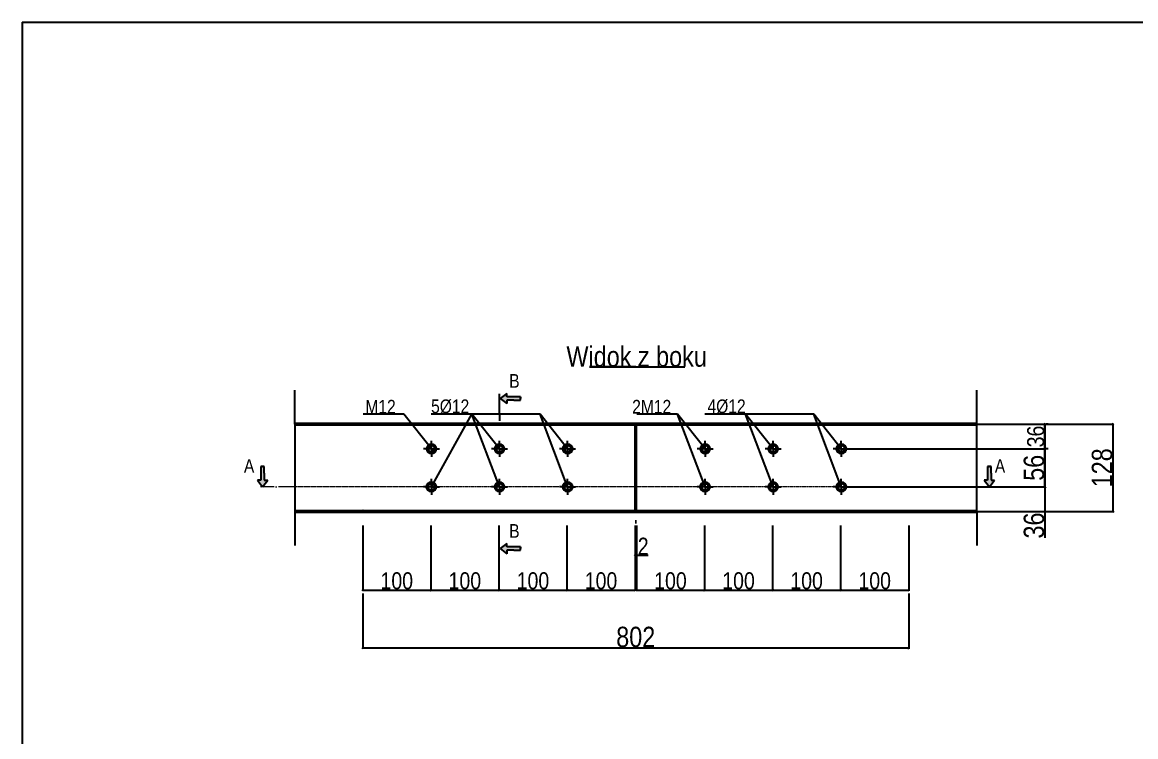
# Model space of a CAD drawing. Header units: millimetres. Extents: x 2253 to 9441, y 1251 to 3355.
# Drawn here: x 2253 to 3888, y 2305 to 3355 of the extents above; entities that cross this region are included whole.
import ezdxf
from ezdxf.enums import TextEntityAlignment as Align

# ---------------------------------------------------------------- set-up
doc = ezdxf.new("R2010")
doc.units = ezdxf.units.MM
doc.linetypes.add('ACAD_ISO02W100', pattern=[15, 12, -3])
doc.linetypes.add('ACAD_ISO04W100', pattern=[30, 24, -3, 0, -3])
doc.layers.get('0').update_dxf_attribs({"lineweight": 50})
for name, color, linetype, lineweight in [('Przekrój A-A', 7, 'Continuous', 50), ('przerywana', 7, 'ACAD_ISO02W100', 25), ('przerywana do przekroju', 7, 'ACAD_ISO04W100', 18), ('widok z boku', 7, 'Continuous', 50), ('wymiary', 7, 'Continuous', 25)]:
    doc.layers.add(name, color=color, linetype=linetype, lineweight=lineweight)
doc.styles.add('Wymiary', font='ARIALN.TTF', dxfattribs={"height": 25})
doc.dimstyles.new('Wymiary', dxfattribs={"dimtxt": 30, "dimasz": 2.5, "dimexe": 1.25, "dimexo": 5, "dimgap": 0.6325, "dimtad": 1, "dimtxsty": 'Wymiary', "dimblk": 'OBLIQUE', "dimcen": 0, "dimclrt": 256, "dimadec": 0, "dimazin": 0, "dimtfac": 1, "dimtmove": 0, "dimatfit": 3, "dimldrblk": 'OBLIQUE', "dimfxl": 1, "dimarcsym": 0})

# ---------------------------------------------------------------- blocks, each defined once
blk = doc.blocks.new('_Oblique')
at = {"color": 0, "linetype": 'ByBlock', "lineweight": -2}
blk.add_line((-0.5, -0.5), (0.5, 0.5), dxfattribs=at)
blk = doc.blocks.new('*D18')
at = {"layer": 'Defpoints', "color": 0, "transparency": 16777216}
for p in [(2752.9, 2620.7), (2852.9, 2620.7), (2852.9, 2520.7)]:
    blk.add_point(p, dxfattribs=at)
at = {"layer": 'wymiary', "color": 0, "lineweight": -2, "transparency": 16777216}
for p, q in [((2752.9, 2615.7), (2752.9, 2519.4)), ((2852.9, 2615.7), (2852.9, 2519.4))]:
    blk.add_line(p, q, dxfattribs=at)
at = {"layer": 'wymiary', "color": 0, "linetype": 'Continuous', "lineweight": -2, "transparency": 16777216}
blk.add_line((2752.9, 2520.7), (2852.9, 2520.7), dxfattribs=at)
at = {"layer": 'wymiary', "color": 0, "lineweight": -2, "transparency": 16777216, "xscale": 2.5, "yscale": 2.5, "zscale": 2.5, "rotation": 180}
blk.add_blockref('_Oblique', (2752.9, 2520.7), dxfattribs=at)
at = {"layer": 'wymiary', "color": 0, "lineweight": -2, "transparency": 16777216, "xscale": 2.5, "yscale": 2.5, "zscale": 2.5}
blk.add_blockref('_Oblique', (2852.9, 2520.7), dxfattribs=at)
at = {"layer": 'wymiary', "transparency": 16777216, "insert": (2802.9, 2534.1), "char_height": 25, "attachment_point": 5, "style": 'Wymiary'}
blk.add_mtext('100', dxfattribs=at)
blk = doc.blocks.new('*D19')
at = {"layer": 'Defpoints', "color": 0, "transparency": 16777216}
for p in [(2852.9, 2620.7), (2952.9, 2620.7), (2952.9, 2520.7)]:
    blk.add_point(p, dxfattribs=at)
at = {"layer": 'wymiary', "color": 0, "lineweight": -2, "transparency": 16777216}
for p, q in [((2852.9, 2615.7), (2852.9, 2519.4)), ((2952.9, 2615.7), (2952.9, 2519.4))]:
    blk.add_line(p, q, dxfattribs=at)
at = {"layer": 'wymiary', "color": 0, "linetype": 'Continuous', "lineweight": -2, "transparency": 16777216}
blk.add_line((2852.9, 2520.7), (2952.9, 2520.7), dxfattribs=at)
at = {"layer": 'wymiary', "color": 0, "lineweight": -2, "transparency": 16777216, "xscale": 2.5, "yscale": 2.5, "zscale": 2.5, "rotation": 180}
blk.add_blockref('_Oblique', (2852.9, 2520.7), dxfattribs=at)
at = {"layer": 'wymiary', "color": 0, "lineweight": -2, "transparency": 16777216, "xscale": 2.5, "yscale": 2.5, "zscale": 2.5}
blk.add_blockref('_Oblique', (2952.9, 2520.7), dxfattribs=at)
at = {"layer": 'wymiary', "transparency": 16777216, "insert": (2902.9, 2534.1), "char_height": 25, "attachment_point": 5, "style": 'Wymiary'}
blk.add_mtext('100', dxfattribs=at)
blk = doc.blocks.new('*D20')
at = {"layer": 'Defpoints', "color": 0, "transparency": 16777216}
for p in [(2952.9, 2620.7), (3052.9, 2620.7), (3052.9, 2520.7)]:
    blk.add_point(p, dxfattribs=at)
at = {"layer": 'wymiary', "color": 0, "lineweight": -2, "transparency": 16777216}
for p, q in [((2952.9, 2615.7), (2952.9, 2519.4)), ((3052.9, 2615.7), (3052.9, 2519.4))]:
    blk.add_line(p, q, dxfattribs=at)
at = {"layer": 'wymiary', "color": 0, "linetype": 'Continuous', "lineweight": -2, "transparency": 16777216}
blk.add_line((2952.9, 2520.7), (3052.9, 2520.7), dxfattribs=at)
at = {"layer": 'wymiary', "color": 0, "lineweight": -2, "transparency": 16777216, "xscale": 2.5, "yscale": 2.5, "zscale": 2.5, "rotation": 180}
blk.add_blockref('_Oblique', (2952.9, 2520.7), dxfattribs=at)
at = {"layer": 'wymiary', "color": 0, "lineweight": -2, "transparency": 16777216, "xscale": 2.5, "yscale": 2.5, "zscale": 2.5}
blk.add_blockref('_Oblique', (3052.9, 2520.7), dxfattribs=at)
at = {"layer": 'wymiary', "transparency": 16777216, "insert": (3002.9, 2534.1), "char_height": 25, "attachment_point": 5, "style": 'Wymiary'}
blk.add_mtext('100', dxfattribs=at)
blk = doc.blocks.new('*D15')
at = {"layer": 'Defpoints', "color": 0, "transparency": 16777216}
for p in [(3052.9, 2620.7), (3152.9, 2620.7), (3152.9, 2520.7)]:
    blk.add_point(p, dxfattribs=at)
at = {"layer": 'wymiary', "color": 0, "lineweight": -2, "transparency": 16777216}
for p, q in [((3052.9, 2615.7), (3052.9, 2519.4)), ((3152.9, 2615.7), (3152.9, 2519.4))]:
    blk.add_line(p, q, dxfattribs=at)
at = {"layer": 'wymiary', "color": 0, "linetype": 'Continuous', "lineweight": -2, "transparency": 16777216}
blk.add_line((3052.9, 2520.7), (3152.9, 2520.7), dxfattribs=at)
at = {"layer": 'wymiary', "color": 0, "lineweight": -2, "transparency": 16777216, "xscale": 2.5, "yscale": 2.5, "zscale": 2.5, "rotation": 180}
blk.add_blockref('_Oblique', (3052.9, 2520.7), dxfattribs=at)
at = {"layer": 'wymiary', "color": 0, "lineweight": -2, "transparency": 16777216, "xscale": 2.5, "yscale": 2.5, "zscale": 2.5}
blk.add_blockref('_Oblique', (3152.9, 2520.7), dxfattribs=at)
at = {"layer": 'wymiary', "transparency": 16777216, "insert": (3102.9, 2534.1), "char_height": 25, "attachment_point": 5, "style": 'Wymiary'}
blk.add_mtext('100', dxfattribs=at)
blk = doc.blocks.new('*D16')
at = {"layer": 'Defpoints', "color": 0, "transparency": 16777216}
for p in [(3154.9, 2620.7), (3254.9, 2620.7), (3254.9, 2520.7)]:
    blk.add_point(p, dxfattribs=at)
at = {"layer": 'wymiary', "color": 0, "lineweight": -2, "transparency": 16777216}
for p, q in [((3154.9, 2615.7), (3154.9, 2519.4)), ((3254.9, 2615.7), (3254.9, 2519.4))]:
    blk.add_line(p, q, dxfattribs=at)
at = {"layer": 'wymiary', "color": 0, "linetype": 'Continuous', "lineweight": -2, "transparency": 16777216}
blk.add_line((3154.9, 2520.7), (3254.9, 2520.7), dxfattribs=at)
at = {"layer": 'wymiary', "color": 0, "lineweight": -2, "transparency": 16777216, "xscale": 2.5, "yscale": 2.5, "zscale": 2.5, "rotation": 180}
blk.add_blockref('_Oblique', (3154.9, 2520.7), dxfattribs=at)
at = {"layer": 'wymiary', "color": 0, "lineweight": -2, "transparency": 16777216, "xscale": 2.5, "yscale": 2.5, "zscale": 2.5}
blk.add_blockref('_Oblique', (3254.9, 2520.7), dxfattribs=at)
at = {"layer": 'wymiary', "transparency": 16777216, "insert": (3204.9, 2534.1), "char_height": 25, "attachment_point": 5, "style": 'Wymiary'}
blk.add_mtext('100', dxfattribs=at)
blk = doc.blocks.new('*D11')
at = {"layer": 'Defpoints', "color": 0, "transparency": 16777216}
for p in [(3152.9, 2620.7), (3154.9, 2620.7), (3154.9, 2572)]:
    blk.add_point(p, dxfattribs=at)
at = {"layer": 'wymiary', "color": 0, "lineweight": -2, "transparency": 16777216}
for p, q in [((3152.9, 2615.7), (3152.9, 2570.7)), ((3154.9, 2615.7), (3154.9, 2570.7))]:
    blk.add_line(p, q, dxfattribs=at)
at = {"layer": 'wymiary', "color": 0, "linetype": 'Continuous', "lineweight": -2, "transparency": 16777216}
for p, q in [((3152.9, 2572), (3154.9, 2572)), ((3154.9, 2572), (3172.3, 2572))]:
    blk.add_line(p, q, dxfattribs=at)
at = {"layer": 'wymiary', "color": 0, "lineweight": -2, "transparency": 16777216, "xscale": 2.5, "yscale": 2.5, "zscale": 2.5, "rotation": 180}
blk.add_blockref('_Oblique', (3152.9, 2572), dxfattribs=at)
at = {"layer": 'wymiary', "color": 0, "lineweight": -2, "transparency": 16777216, "xscale": 2.5, "yscale": 2.5, "zscale": 2.5}
blk.add_blockref('_Oblique', (3154.9, 2572), dxfattribs=at)
at = {"layer": 'wymiary', "transparency": 16777216, "insert": (3164.9, 2585.1), "char_height": 25, "attachment_point": 5, "style": 'Wymiary'}
blk.add_mtext('2', dxfattribs=at)
blk = doc.blocks.new('*D13')
at = {"layer": 'Defpoints', "color": 0, "transparency": 16777216}
for p in [(3254.9, 2620.7), (3354.9, 2620.7), (3354.9, 2520.7)]:
    blk.add_point(p, dxfattribs=at)
at = {"layer": 'wymiary', "color": 0, "lineweight": -2, "transparency": 16777216}
for p, q in [((3254.9, 2615.7), (3254.9, 2519.4)), ((3354.9, 2615.7), (3354.9, 2519.4))]:
    blk.add_line(p, q, dxfattribs=at)
at = {"layer": 'wymiary', "color": 0, "linetype": 'Continuous', "lineweight": -2, "transparency": 16777216}
blk.add_line((3254.9, 2520.7), (3354.9, 2520.7), dxfattribs=at)
at = {"layer": 'wymiary', "color": 0, "lineweight": -2, "transparency": 16777216, "xscale": 2.5, "yscale": 2.5, "zscale": 2.5, "rotation": 180}
blk.add_blockref('_Oblique', (3254.9, 2520.7), dxfattribs=at)
at = {"layer": 'wymiary', "color": 0, "lineweight": -2, "transparency": 16777216, "xscale": 2.5, "yscale": 2.5, "zscale": 2.5}
blk.add_blockref('_Oblique', (3354.9, 2520.7), dxfattribs=at)
at = {"layer": 'wymiary', "transparency": 16777216, "insert": (3304.9, 2534.1), "char_height": 25, "attachment_point": 5, "style": 'Wymiary'}
blk.add_mtext('100', dxfattribs=at)
blk = doc.blocks.new('*D14')
at = {"layer": 'Defpoints', "color": 0, "transparency": 16777216}
for p in [(3354.9, 2620.7), (3454.9, 2620.7), (3454.9, 2520.7)]:
    blk.add_point(p, dxfattribs=at)
at = {"layer": 'wymiary', "color": 0, "lineweight": -2, "transparency": 16777216}
for p, q in [((3354.9, 2615.7), (3354.9, 2519.4)), ((3454.9, 2615.7), (3454.9, 2519.4))]:
    blk.add_line(p, q, dxfattribs=at)
at = {"layer": 'wymiary', "color": 0, "linetype": 'Continuous', "lineweight": -2, "transparency": 16777216}
blk.add_line((3354.9, 2520.7), (3454.9, 2520.7), dxfattribs=at)
at = {"layer": 'wymiary', "color": 0, "lineweight": -2, "transparency": 16777216, "xscale": 2.5, "yscale": 2.5, "zscale": 2.5, "rotation": 180}
blk.add_blockref('_Oblique', (3354.9, 2520.7), dxfattribs=at)
at = {"layer": 'wymiary', "color": 0, "lineweight": -2, "transparency": 16777216, "xscale": 2.5, "yscale": 2.5, "zscale": 2.5}
blk.add_blockref('_Oblique', (3454.9, 2520.7), dxfattribs=at)
at = {"layer": 'wymiary', "transparency": 16777216, "insert": (3404.9, 2534.1), "char_height": 25, "attachment_point": 5, "style": 'Wymiary'}
blk.add_mtext('100', dxfattribs=at)
blk = doc.blocks.new('*D17')
at = {"layer": 'Defpoints', "color": 0, "transparency": 16777216}
for p in [(3454.9, 2620.7), (3554.9, 2620.7), (3554.9, 2520.7)]:
    blk.add_point(p, dxfattribs=at)
at = {"layer": 'wymiary', "color": 0, "lineweight": -2, "transparency": 16777216}
for p, q in [((3454.9, 2615.7), (3454.9, 2519.4)), ((3554.9, 2615.7), (3554.9, 2519.4))]:
    blk.add_line(p, q, dxfattribs=at)
at = {"layer": 'wymiary', "color": 0, "linetype": 'Continuous', "lineweight": -2, "transparency": 16777216}
blk.add_line((3454.9, 2520.7), (3554.9, 2520.7), dxfattribs=at)
at = {"layer": 'wymiary', "color": 0, "lineweight": -2, "transparency": 16777216, "xscale": 2.5, "yscale": 2.5, "zscale": 2.5, "rotation": 180}
blk.add_blockref('_Oblique', (3454.9, 2520.7), dxfattribs=at)
at = {"layer": 'wymiary', "color": 0, "lineweight": -2, "transparency": 16777216, "xscale": 2.5, "yscale": 2.5, "zscale": 2.5}
blk.add_blockref('_Oblique', (3554.9, 2520.7), dxfattribs=at)
at = {"layer": 'wymiary', "transparency": 16777216, "insert": (3504.9, 2534.1), "char_height": 25, "attachment_point": 5, "style": 'Wymiary'}
blk.add_mtext('100', dxfattribs=at)
blk = doc.blocks.new('*D12')
at = {"layer": 'Defpoints', "color": 0, "transparency": 16777216}
for p in [(2752.9, 2520.7), (3554.9, 2520.7), (3554.9, 2435.5)]:
    blk.add_point(p, dxfattribs=at)
at = {"layer": 'wymiary', "color": 0, "lineweight": -2, "transparency": 16777216}
for p, q in [((2752.9, 2515.7), (2752.9, 2434.3)), ((3554.9, 2515.7), (3554.9, 2434.3))]:
    blk.add_line(p, q, dxfattribs=at)
at = {"layer": 'wymiary', "color": 0, "linetype": 'Continuous', "lineweight": -2, "transparency": 16777216}
blk.add_line((2752.9, 2435.5), (3554.9, 2435.5), dxfattribs=at)
at = {"layer": 'wymiary', "color": 0, "lineweight": -2, "transparency": 16777216, "xscale": 2.5, "yscale": 2.5, "zscale": 2.5, "rotation": 180}
blk.add_blockref('_Oblique', (2752.9, 2435.5), dxfattribs=at)
at = {"layer": 'wymiary', "color": 0, "lineweight": -2, "transparency": 16777216, "xscale": 2.5, "yscale": 2.5, "zscale": 2.5}
blk.add_blockref('_Oblique', (3554.9, 2435.5), dxfattribs=at)
at = {"layer": 'wymiary', "transparency": 16777216, "insert": (3153.9, 2451.5), "char_height": 30, "attachment_point": 5, "style": 'Wymiary'}
blk.add_mtext('802', dxfattribs=at)
blk = doc.blocks.new('*D22')
at = {"layer": 'Defpoints', "color": 0, "transparency": 16777216}
for p in [(3455.8, 2728.3), (3754.9, 2728.3), (3455.8, 2672.3)]:
    blk.add_point(p, dxfattribs=at)
at = {"layer": 'wymiary', "color": 0, "lineweight": -2, "transparency": 16777216}
for p, q in [((3460.8, 2728.3), (3756.2, 2728.3)), ((3460.8, 2672.3), (3756.2, 2672.3))]:
    blk.add_line(p, q, dxfattribs=at)
at = {"layer": 'wymiary', "color": 0, "linetype": 'Continuous', "lineweight": -2, "transparency": 16777216}
blk.add_line((3754.9, 2672.3), (3754.9, 2728.3), dxfattribs=at)
at = {"layer": 'wymiary', "color": 0, "lineweight": -2, "transparency": 16777216, "xscale": 2.5, "yscale": 2.5, "zscale": 2.5}
for p, rotation in [((3754.9, 2728.3), 90), ((3754.9, 2672.3), 270)]:
    blk.add_blockref('_Oblique', p, dxfattribs=dict(at, rotation=rotation))
at = {"layer": 'wymiary', "transparency": 16777216, "insert": (3739, 2700.3), "char_height": 30, "attachment_point": 5, "rotation": 90, "style": 'Wymiary'}
blk.add_mtext('56', dxfattribs=at)
blk = doc.blocks.new('*D23')
at = {"layer": 'Defpoints', "color": 0, "transparency": 16777216}
for p in [(3455.8, 2672.3), (3455.8, 2636.3), (3754.9, 2636.3)]:
    blk.add_point(p, dxfattribs=at)
at = {"layer": 'wymiary', "color": 0, "lineweight": -2, "transparency": 16777216}
for p, q in [((3460.8, 2672.3), (3756.2, 2672.3)), ((3460.8, 2636.3), (3756.2, 2636.3))]:
    blk.add_line(p, q, dxfattribs=at)
at = {"layer": 'wymiary', "color": 0, "linetype": 'Continuous', "lineweight": -2, "transparency": 16777216}
for p, q in [((3754.9, 2672.3), (3754.9, 2636.3)), ((3754.9, 2636.3), (3754.9, 2597.3))]:
    blk.add_line(p, q, dxfattribs=at)
at = {"layer": 'wymiary', "color": 0, "lineweight": -2, "transparency": 16777216, "xscale": 2.5, "yscale": 2.5, "zscale": 2.5}
for p, rotation in [((3754.9, 2672.3), 90), ((3754.9, 2636.3), 270)]:
    blk.add_blockref('_Oblique', p, dxfattribs=dict(at, rotation=rotation))
at = {"layer": 'wymiary', "transparency": 16777216, "insert": (3739, 2615.5), "char_height": 30, "attachment_point": 5, "rotation": 90, "style": 'Wymiary'}
blk.add_mtext('36', dxfattribs=at)
blk = doc.blocks.new('*D24')
at = {"layer": 'Defpoints', "color": 0, "transparency": 16777216}
for p in [(3654.9, 2764.3), (3654.9, 2636.3), (3854.9, 2636.3)]:
    blk.add_point(p, dxfattribs=at)
at = {"layer": 'wymiary', "color": 0, "lineweight": -2, "transparency": 16777216}
for p, q in [((3659.9, 2764.3), (3856.2, 2764.3)), ((3659.9, 2636.3), (3856.2, 2636.3))]:
    blk.add_line(p, q, dxfattribs=at)
at = {"layer": 'wymiary', "color": 0, "linetype": 'Continuous', "lineweight": -2, "transparency": 16777216}
blk.add_line((3854.9, 2764.3), (3854.9, 2636.3), dxfattribs=at)
at = {"layer": 'wymiary', "color": 0, "lineweight": -2, "transparency": 16777216, "xscale": 2.5, "yscale": 2.5, "zscale": 2.5}
for p, rotation in [((3854.9, 2764.3), 90), ((3854.9, 2636.3), 270)]:
    blk.add_blockref('_Oblique', p, dxfattribs=dict(at, rotation=rotation))
at = {"layer": 'wymiary', "transparency": 16777216, "insert": (3839, 2700.3), "char_height": 30, "attachment_point": 5, "rotation": 90, "style": 'Wymiary'}
blk.add_mtext('128', dxfattribs=at)
blk = doc.blocks.new('*D64')
at = {"layer": 'Defpoints', "color": 0, "transparency": 16777216}
for p in [(3754.9, 2764.3), (3754.9, 2764.3), (3754.9, 2728.3)]:
    blk.add_point(p, dxfattribs=at)
at = {"layer": 'wymiary', "color": 0, "linetype": 'Continuous', "lineweight": -2, "transparency": 16777216}
blk.add_line((3754.9, 2728.3), (3754.9, 2764.3), dxfattribs=at)
at = {"layer": 'wymiary', "color": 0, "lineweight": -2, "transparency": 16777216}
for p, q in [((3759.9, 2764.3), (3756.2, 2764.3)), ((3759.9, 2728.3), (3756.2, 2728.3))]:
    blk.add_line(p, q, dxfattribs=at)
at = {"layer": 'wymiary', "color": 0, "lineweight": -2, "transparency": 16777216, "xscale": 2.5, "yscale": 2.5, "zscale": 2.5}
for p, rotation in [((3754.9, 2764.3), 90), ((3754.9, 2728.3), 270)]:
    blk.add_blockref('_Oblique', p, dxfattribs=dict(at, rotation=rotation))
at = {"layer": 'wymiary', "transparency": 16777216, "insert": (3741.5, 2746.3), "char_height": 25, "attachment_point": 5, "rotation": 90, "style": 'Wymiary'}
blk.add_mtext('36', dxfattribs=at)

msp = doc.modelspace()

# ---------------------------------------------------------------- hatches: boundary and pattern name
at = {"layer": 'wymiary'}
h = msp.add_hatch(color=256, dxfattribs=at)
h.dxf.hatch_style = 1
h.paths.add_polyline_path([(2954.698, 2802.11), (2964.698, 2794.61), (2964.698, 2799.61), (2974.698, 2799.61), (2984.698, 2799.61), (2984.698, 2804.61), (2974.698, 2804.61), (2964.698, 2804.61), (2964.698, 2809.61)])
h = msp.add_hatch(color=256, dxfattribs=at)
h.dxf.hatch_style = 1
h.paths.add_polyline_path([(2605.794, 2672.256), (2613.294, 2682.256), (2608.294, 2682.256), (2608.294, 2692.256), (2608.294, 2702.256), (2603.294, 2702.256), (2603.294, 2692.256), (2603.294, 2682.256), (2598.294, 2682.256)])
h = msp.add_hatch(color=256, dxfattribs=at)
h.dxf.hatch_style = 1
h.paths.add_polyline_path([(3673.335, 2672.256), (3680.835, 2682.256), (3675.835, 2682.256), (3675.835, 2692.256), (3675.835, 2702.256), (3670.835, 2702.256), (3670.835, 2692.256), (3670.835, 2682.256), (3665.835, 2682.256)])
h = msp.add_hatch(color=256, dxfattribs=at)
h.dxf.hatch_style = 1
h.paths.add_polyline_path([(2954.698, 2581.595), (2964.698, 2574.095), (2964.698, 2579.095), (2974.698, 2579.095), (2984.698, 2579.095), (2984.698, 2584.095), (2974.698, 2584.095), (2964.698, 2584.095), (2964.698, 2589.095)])

# ---------------------------------------------------------------- linework, layer by layer
at = {"layer": 'Przekrój A-A'}
msp.add_lwpolyline([(3152.915, 2620.678), (3154.915, 2620.678)], dxfattribs=at)
at = {"layer": 'przerywana', "ltscale": 0.1}
for p, q in [((2652.915, 2764.256), (2652.915, 2814.256)), ((3654.915, 2764.256), (3654.915, 2814.256)), ((2652.915, 2764.256), (2652.915, 2636.256)), ((3152.915, 2636.256), (3152.915, 2764.256)), ((3154.915, 2636.256), (3154.915, 2764.256)), ((3654.915, 2636.256), (3654.915, 2764.256)), ((2853.802, 2728.256), (2853.802, 2740.256)), ((2953.716, 2728.256), (2953.716, 2740.256)), ((3053.802, 2728.256), (3053.802, 2740.256)), ((3255.803, 2728.256), (3255.803, 2740.256)), ((3355.803, 2728.256), (3355.803, 2740.256)), ((3455.803, 2728.256), (3455.803, 2740.256)), ((2853.802, 2728.256), (2841.802, 2728.256)), ((2853.802, 2728.256), (2865.802, 2728.256)), ((2853.802, 2728.256), (2853.802, 2716.256)), ((2953.716, 2728.256), (2941.716, 2728.256)), ((2953.716, 2728.256), (2965.716, 2728.256)), ((2953.716, 2728.256), (2953.716, 2716.256)), ((3053.802, 2728.256), (3041.802, 2728.256)), ((3053.802, 2728.256), (3065.802, 2728.256)), ((3053.802, 2728.256), (3053.802, 2716.256)), ((3255.803, 2728.256), (3243.803, 2728.256)), ((3255.803, 2728.256), (3267.803, 2728.256)), ((3255.803, 2728.256), (3255.803, 2716.256)), ((3355.803, 2728.256), (3343.803, 2728.256)), ((3355.803, 2728.256), (3367.803, 2728.256)), ((3355.803, 2728.256), (3355.803, 2716.256)), ((3455.803, 2728.256), (3443.803, 2728.256)), ((3455.803, 2728.256), (3467.803, 2728.256)), ((3455.803, 2728.256), (3455.803, 2716.256)), ((2853.716, 2672.256), (2853.716, 2684.256)), ((2953.716, 2672.256), (2953.716, 2684.256)), ((3053.802, 2672.256), (3053.802, 2684.256)), ((3255.716, 2672.256), (3255.716, 2684.256)), ((3355.716, 2672.256), (3355.716, 2684.256)), ((3455.803, 2672.256), (3455.803, 2684.256)), ((2853.716, 2672.256), (2841.716, 2672.256)), ((2853.716, 2672.256), (2865.716, 2672.256)), ((2853.716, 2672.256), (2853.716, 2660.256)), ((2953.716, 2672.256), (2941.716, 2672.256)), ((2953.716, 2672.256), (2965.716, 2672.256)), ((2953.716, 2672.256), (2953.716, 2660.256)), ((3053.802, 2672.256), (3041.802, 2672.256)), ((3053.802, 2672.256), (3065.802, 2672.256)), ((3053.802, 2672.256), (3053.802, 2660.256)), ((3255.716, 2672.256), (3243.716, 2672.256)), ((3255.716, 2672.256), (3267.716, 2672.256)), ((3255.716, 2672.256), (3255.716, 2660.256)), ((3355.716, 2672.256), (3343.716, 2672.256)), ((3355.716, 2672.256), (3367.716, 2672.256)), ((3355.716, 2672.256), (3355.716, 2660.256)), ((3455.803, 2672.256), (3443.803, 2672.256)), ((3455.803, 2672.256), (3467.803, 2672.256)), ((3455.803, 2672.256), (3455.803, 2660.256)), ((2652.915, 2636.256), (2652.915, 2586.256)), ((3654.915, 2636.256), (3654.915, 2586.256))]:
    msp.add_line(p, q, dxfattribs=at)
at = {"layer": 'przerywana'}
msp.add_line((3152.915, 2667.13), (3153.404, 2667.13), dxfattribs=at)
at = {"layer": 'przerywana do przekroju'}
msp.add_line((2652.915, 2672.256), (2602.915, 2672.256), dxfattribs=at)
at = {"layer": 'przerywana do przekroju', "ltscale": 0.1}
msp.add_line((3654.915, 2672.256), (2652.915, 2672.256), dxfattribs=at)
at = {"layer": 'widok z boku'}
for p, q in [((2752.915, 2764.256), (2652.915, 2764.256)), ((3554.915, 2764.256), (3654.915, 2764.256)), ((2752.915, 2636.256), (2652.915, 2636.256)), ((3554.915, 2636.256), (3654.915, 2636.256))]:
    msp.add_line(p, q, dxfattribs=at)
for points in [[(3554.915, 2764.256), (2752.915, 2764.256)], [(2752.915, 2638.146), (2752.915, 2636.256), (3554.915, 2636.256)]]:
    msp.add_lwpolyline(points, dxfattribs=at)
for centre in [(2853.802, 2728.256), (2953.716, 2728.256), (3053.802, 2728.256), (3255.803, 2728.256), (3355.803, 2728.256), (3455.803, 2728.256), (2853.716, 2672.256), (2953.716, 2672.256), (3053.802, 2672.256), (3255.716, 2672.256), (3355.716, 2672.256), (3455.803, 2672.256)]:
    msp.add_circle(centre, 6, dxfattribs=at)
at = {"layer": 'wymiary'}
for p, q in [((2252.769, 3355.067), (5222.769, 3355.067)), ((2252.769, 3355.067), (2252.769, 1255.067)), ((3153.915, 2848.889), (3086.178, 2848.889)), ((3086.178, 2848.889), (3226.048, 2848.889)), ((3153.915, 2848.889), (3226.048, 2848.889)), ((2953.716, 2779.152), (2953.716, 2809.152)), ((2964.698, 2809.61), (2954.698, 2802.11)), ((2954.698, 2802.11), (2964.698, 2794.61)), ((2964.698, 2804.61), (2964.698, 2809.61)), ((2974.698, 2804.61), (2964.698, 2804.61)), ((2974.698, 2799.61), (2964.698, 2799.61)), ((2964.698, 2799.61), (2964.698, 2794.61)), ((2984.698, 2804.61), (2974.698, 2804.61)), ((2974.698, 2799.61), (2984.698, 2799.61)), ((2984.698, 2799.61), (2984.698, 2804.61)), ((2984.698, 2804.61), (2984.698, 2802.11)), ((2763.372, 2779.152), (2753.372, 2779.152)), ((2788.372, 2779.152), (2763.372, 2779.152)), ((2813.372, 2779.152), (2788.372, 2779.152)), ((2853.802, 2728.256), (2813.372, 2779.152)), ((2888.286, 2779.152), (2853.286, 2779.152)), ((2853.716, 2672.256), (2913.286, 2779.152)), ((2913.286, 2779.152), (2888.286, 2779.152)), ((2953.716, 2728.256), (2913.286, 2779.152)), ((2953.716, 2672.256), (2913.286, 2779.152)), ((3013.372, 2779.152), (2913.286, 2779.152)), ((2953.716, 2779.152), (2953.716, 2769.271)), ((3053.802, 2728.256), (3013.372, 2779.152)), ((3053.802, 2672.256), (3013.372, 2779.152)), ((3190.372, 2779.152), (3155.372, 2779.152)), ((3215.372, 2779.152), (3190.372, 2779.152)), ((3255.803, 2728.256), (3215.372, 2779.152)), ((3255.803, 2672.256), (3215.372, 2779.152)), ((3290.373, 2779.152), (3255.373, 2779.152)), ((3315.373, 2779.152), (3290.373, 2779.152)), ((3355.803, 2728.256), (3315.373, 2779.152)), ((3355.803, 2672.256), (3315.373, 2779.152)), ((3415.459, 2779.152), (3315.373, 2779.152)), ((3455.889, 2728.256), (3415.459, 2779.152)), ((3455.889, 2672.256), (3415.459, 2779.152)), ((3654.915, 2764.256), (3854.915, 2764.256)), ((3754.915, 2764.256), (3754.915, 2636.256)), ((3854.915, 2764.256), (3854.915, 2636.256)), ((2608.294, 2702.256), (2603.294, 2702.256)), ((2603.294, 2702.256), (2603.294, 2692.256)), ((2603.294, 2702.256), (2605.794, 2702.256)), ((2608.294, 2692.256), (2608.294, 2702.256)), ((3675.835, 2702.256), (3670.835, 2702.256)), ((3670.835, 2702.256), (3670.835, 2692.256)), ((3670.835, 2702.256), (3673.335, 2702.256)), ((3675.835, 2692.256), (3675.835, 2702.256)), ((2603.294, 2692.256), (2603.294, 2682.256)), ((2608.294, 2692.256), (2608.294, 2682.256)), ((3670.835, 2692.256), (3670.835, 2682.256)), ((3675.835, 2692.256), (3675.835, 2682.256)), ((2603.294, 2682.256), (2598.294, 2682.256)), ((2598.294, 2682.256), (2605.794, 2672.256)), ((2605.794, 2672.256), (2613.294, 2682.256)), ((2608.294, 2682.256), (2613.294, 2682.256)), ((3670.835, 2682.256), (3665.835, 2682.256)), ((3665.835, 2682.256), (3673.335, 2672.256)), ((3673.335, 2672.256), (3680.835, 2682.256)), ((3675.835, 2682.256), (3680.835, 2682.256)), ((2752.915, 2638.146), (2753.574, 2638.146)), ((2964.698, 2589.095), (2954.698, 2581.595)), ((2964.698, 2584.095), (2964.698, 2589.095)), ((2954.698, 2581.595), (2964.698, 2574.095)), ((2974.698, 2584.095), (2964.698, 2584.095)), ((2974.698, 2579.095), (2964.698, 2579.095)), ((2964.698, 2579.095), (2964.698, 2574.095)), ((2984.698, 2584.095), (2974.698, 2584.095)), ((2974.698, 2579.095), (2984.698, 2579.095)), ((2984.698, 2579.095), (2984.698, 2584.095)), ((2984.698, 2584.095), (2984.698, 2581.595))]:
    msp.add_line(p, q, dxfattribs=at)

# ---------------------------------------------------------------- texts
at = {"layer": 'wymiary', "style": 'Wymiary'}
msp.add_text('Widok z boku', height=30, dxfattribs=at).set_placement((3155.234, 2848.889), align=Align.CENTER)
for s, p in [('B', (2968.014, 2818.035)), ('M12', (2756.688, 2780.077)), ('2M12', (3148.689, 2780.077)), ('A', (2578.373, 2692.976)), ('A', (3681.378, 2692.976)), ('B', (2968.014, 2597.52))]:
    msp.add_text(s, height=20, dxfattribs=at).set_placement(p)
at = {"layer": 'wymiary', "char_height": 20, "attachment_point": 1, "style": 'Wymiary'}
for s, insert in [('5%%C12', (2853.286, 2800.693)), ('4%%C12', (3259.282, 2800.693))]:
    msp.add_mtext_dynamic_manual_height_columns(s, width=589.00807, gutter_width=100, heights=[0], dxfattribs=dict(at, insert=insert))

# ---------------------------------------------------------------- dimensions: what is measured, and where the dimension line sits
at = {"layer": 'wymiary'}
for base, p1, p2, picture, middle in [((3854.915, 2636.256), (3654.915, 2764.256), (3654.915, 2636.256), '*D24', (3838.966, 2700.256)), ((3754.915, 2764.256), (3754.915, 2728.256), (3754.915, 2764.256), '*D64', (3741.519, 2746.256)), ((3754.915, 2728.256), (3455.803, 2672.256), (3455.803, 2728.256), '*D22', (3738.966, 2700.256)), ((3754.915, 2636.256), (3455.803, 2672.256), (3455.803, 2636.256), '*D23', (3738.966, 2615.514))]:
    dim = msp.add_linear_dim(base=base, p1=p1, p2=p2, angle=90, dimstyle='Wymiary', dxfattribs=at)
    dim.commit()
    dim.dimension.update_dxf_attribs({"geometry": picture, "text_midpoint": middle})
for base, p1, p2, picture, middle in [((2852.915, 2520.678), (2752.915, 2620.678), (2852.915, 2620.678), '*D18', (2802.915, 2534.075)), ((2952.915, 2520.678), (2852.915, 2620.678), (2952.915, 2620.678), '*D19', (2902.915, 2534.075)), ((3052.915, 2520.678), (2952.915, 2620.678), (3052.915, 2620.678), '*D20', (3002.915, 2534.075)), ((3152.915, 2520.678), (3052.915, 2620.678), (3152.915, 2620.678), '*D15', (3102.915, 2534.075)), ((3154.915, 2571.956), (3152.915, 2620.678), (3154.915, 2620.678), '*D11', (3164.852, 2585.14)), ((3254.915, 2520.678), (3154.915, 2620.678), (3254.915, 2620.678), '*D16', (3204.915, 2534.075)), ((3354.915, 2520.678), (3254.915, 2620.678), (3354.915, 2620.678), '*D13', (3304.915, 2534.075)), ((3454.915, 2520.678), (3354.915, 2620.678), (3454.915, 2620.678), '*D14', (3404.915, 2534.075)), ((3554.915, 2520.678), (3454.915, 2620.678), (3554.915, 2620.678), '*D17', (3504.915, 2534.075)), ((3554.915, 2435.5), (2752.915, 2520.678), (3554.915, 2520.678), '*D12', (3153.915, 2451.45))]:
    dim = msp.add_linear_dim(base=base, p1=p1, p2=p2, dimstyle='Wymiary', dxfattribs=at)
    dim.commit()
    dim.dimension.update_dxf_attribs({"geometry": picture, "text_midpoint": middle})

doc.saveas('drawing.dxf')
